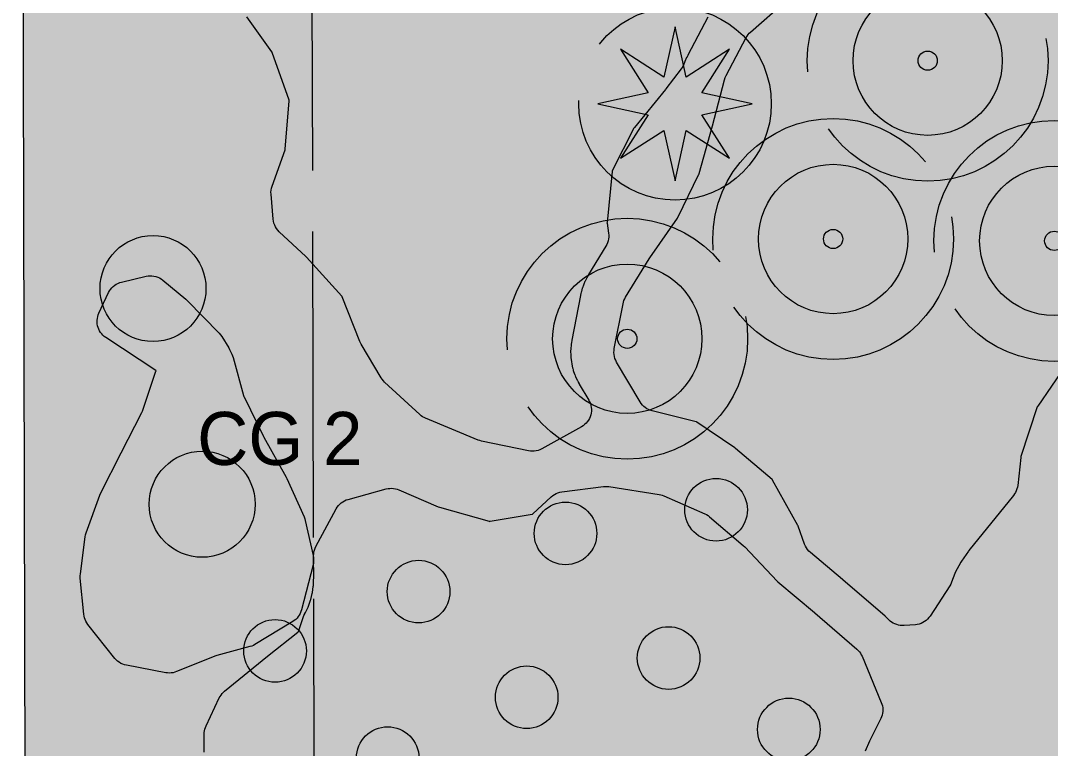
# Model space of a CAD drawing. Header units: metres. Extents: x 1 to 213, y 1 to 147.
# Drawn here: x 51.858 to 56.136, y 30.977 to 33.997 of the extents above; entities that cross this region are included whole.
import ezdxf

# ---------------------------------------------------------------- set-up
doc = ezdxf.new("R2010")
doc.units = ezdxf.units.M
doc.linetypes.add('DASHED', pattern=[1.524, 1.27, -0.254])
doc.layers.get('0').update_dxf_attribs({"lineweight": 0, "plot": 0})
for name, color, linetype, lineweight, plot in [('PJ-ARBUSTOS', 82, 'Continuous', 0, False), ('PJ-COPA-ADULTA', 8, 'DASHED', 0, False), ('PJ-CUBRESUELOS', 150, 'Continuous', 0, False), ('PJ-ETIQUETAS', 7, 'Continuous', 0, False), ('PJ-GRAVILLA', 42, 'Continuous', 0, False), ('PJ-HERBACEAS', 212, 'Continuous', 0, False), ('PJ-LIMITE-JARDIN', 7, 'Continuous', 0, False), ('PJ-MASAS', 92, 'Continuous', 0, False), ('PJ-MASAS-RELLENO', 92, 'Continuous', 0, False), ('PJ-RIEGO-SECTORES', 5, 'Continuous', 0, False), ('PJ-VISIBILIDAD', 1, 'DASHED', 0, False)]:
    doc.layers.add(name, color=color, linetype=linetype, lineweight=lineweight, plot=plot)

# ---------------------------------------------------------------- blocks, each defined once
blk = doc.blocks.new('PJ_PV')
blk.add_lwpolyline([(0.32, 0), (0.1109, 0.0459), (0.2263, 0.2263), (0.0459, 0.1109), (0, 0.32), (-0.0459, 0.1109), (-0.2263, 0.2263), (-0.1109, 0.0459), (-0.32, 0), (-0.1109, -0.0459), (-0.2263, -0.2263), (-0.0459, -0.1109), (0, -0.32), (0.0459, -0.1109), (0.2263, -0.2263), (0.1109, -0.0459), (0.32, 0)], close=True)
for tag, p, height in [('CODIGO', (0.15, 0.15), 0.2), ('ESPECIE', (0.15, -0.1), 0.15), ('ZONA', (0.15, -0.3), 0.15)]:
    blk.add_attdef(tag, p, '', height=height)
blk = doc.blocks.new('PJ_NP')
blk.add_circle((0, 0), 0.13)
for tag, p, height in [('CODIGO', (0.15, 0.15), 0.2), ('ESPECIE', (0.15, -0.1), 0.15), ('ZONA', (0.15, -0.3), 0.15)]:
    blk.add_attdef(tag, p, '', height=height)
blk = doc.blocks.new('PJ_EC')
for radius in [0.31, 0.04]:
    blk.add_circle((0, 0), radius)
for tag, p, height in [('CODIGO', (0.15, 0.15), 0.2), ('ESPECIE', (0.15, -0.1), 0.15), ('ZONA', (0.15, -0.3), 0.15)]:
    blk.add_attdef(tag, p, '', height=height)
blk = doc.blocks.new('PJ_CG')
blk.add_circle((0, 0), 0.22)
for tag, p, height in [('CODIGO', (0.15, 0.15), 0.2), ('ESPECIE', (0.15, -0.1), 0.15), ('ZONA', (0.15, -0.3), 0.15)]:
    blk.add_attdef(tag, p, '', height=height)

msp = doc.modelspace()

# ---------------------------------------------------------------- hatches: boundary and pattern name
at = {"layer": 'PJ-GRAVILLA'}
h = msp.add_hatch(dxfattribs=at)
h.set_pattern_fill('GRAVEL', scale=0.03)
h.paths.add_polyline_path([(52.0788, 40.2607), (63.1031, 40.2166), (63.1913, 39.8639), (60.2368, 32.0146), (59.8399, 31.2208), (59.3989, 29.8097), (57.7673, 26.4142), (56.4444, 24.4739), (55.2097, 23.0187), (53.0489, 21.0344), (51.9024, 20.2406), (51.8583, 39.1142), (52.0347, 39.5111), (52.0788, 40.2607)])
at = {"layer": 'PJ-MASAS-RELLENO'}
for points in [[(52.9032, 33.8664), (52.9021, 33.868), (52.7979, 34.0134), (52.7936, 34.0201), (52.79, 34.0272), (52.7871, 34.0346), (52.7849, 34.0423), (52.7835, 34.0502), (52.783, 34.0581), (52.7832, 34.0661), (52.7842, 34.074), (52.7859, 34.0818), (52.7885, 34.0894), (52.7918, 34.0966), (52.7958, 34.1035), (52.8005, 34.11), (52.8057, 34.116), (52.9421, 34.2554), (52.9435, 34.257), (52.9448, 34.2588), (52.9884, 34.3289), (52.9893, 34.3306), (52.9899, 34.3324), (53.0134, 34.4179), (53.0156, 34.4248), (53.0184, 34.4314), (53.0218, 34.4378), (53.0258, 34.4438), (53.1758, 34.6506), (53.1769, 34.6523), (53.1774, 34.6543), (53.2305, 34.89), (53.2309, 34.8924), (53.231, 34.8948), (53.2271, 35.1003), (53.2272, 35.1062), (53.2379, 35.3036), (53.238, 35.3067), (53.2331, 35.5053), (53.233, 35.5069), (53.2326, 35.5086), (53.1762, 35.7066), (53.1755, 35.7086), (53.1746, 35.7105), (53.0752, 35.8961), (53.0719, 35.9031), (53.0692, 35.9105), (53.0673, 35.9181), (53.0661, 35.9258), (53.0657, 35.9336), (53.0646, 36.4377), (53.065, 36.4458), (53.0662, 36.4538), (53.0682, 36.4616), (53.071, 36.4692), (53.0745, 36.4765), (53.0788, 36.4834), (53.0837, 36.4898), (53.0892, 36.4957), (53.0954, 36.5009), (53.102, 36.5056), (53.1091, 36.5095), (53.3494, 36.6286), (53.3567, 36.6317), (53.3643, 36.6342), (53.3721, 36.6358), (53.38, 36.6367), (53.388, 36.6368), (53.3959, 36.6361), (53.4038, 36.6346), (53.4114, 36.6323), (53.6497, 36.5485), (53.6576, 36.5452), (53.665, 36.5412), (53.672, 36.5363), (53.6785, 36.5308), (53.6843, 36.5246), (53.8347, 36.3466), (53.8377, 36.3434), (54.005, 36.1845), (54.0067, 36.1831), (54.0086, 36.1821), (54.1924, 36.0971), (54.194, 36.0964), (54.1957, 36.0962), (54.3944, 36.0788), (54.3993, 36.0787), (54.6011, 36.086), (54.6097, 36.0859), (54.801, 36.0723), (54.8089, 36.0713), (54.8167, 36.0696), (55.0006, 36.0185), (55.0067, 36.0165), (55.1934, 35.948), (55.1962, 35.9471), (55.3383, 35.9064), (55.3479, 35.9031), (55.4903, 35.842), (55.4977, 35.8384), (55.5046, 35.8341), (55.5111, 35.829), (55.517, 35.8234), (55.6132, 35.7213), (55.6183, 35.7153), (55.6227, 35.7089), (55.6265, 35.7021), (55.6297, 35.695), (55.6321, 35.6876), (55.6338, 35.68), (55.6347, 35.6722), (55.6349, 35.6644), (55.6343, 35.6566), (55.633, 35.6489), (55.6309, 35.6414), (55.6282, 35.6341), (55.6247, 35.6272), (55.6203, 35.6194), (55.6193, 35.6175), (55.6163, 35.6114), (55.6158, 35.6105), (55.6123, 35.6029), (55.6119, 35.6019), (55.5388, 35.4329), (55.5384, 35.432), (55.5357, 35.4252), (55.5353, 35.4243), (55.5332, 35.4187), (55.5326, 35.417), (55.528, 35.403), (55.5275, 35.4012), (55.526, 35.3959), (55.5256, 35.3941), (55.5223, 35.3797), (55.5219, 35.3779), (55.521, 35.3725), (55.5207, 35.3707), (55.5187, 35.356), (55.5185, 35.3542), (55.518, 35.3482), (55.518, 35.3473), (55.5175, 35.34), (55.5175, 35.339), (55.5096, 35.1391), (55.5096, 35.1377), (55.5095, 35.1266), (55.5095, 35.1252), (55.5098, 35.1155), (55.5099, 35.1142), (55.5106, 35.1031), (55.5107, 35.1017), (55.5238, 34.9706), (55.5242, 34.963), (55.5238, 34.9554), (55.5228, 34.9479), (55.521, 34.9405), (55.5186, 34.9333), (55.5155, 34.9264), (55.5117, 34.9198), (55.5073, 34.9136), (55.5024, 34.9078), (55.4969, 34.9026), (55.491, 34.8978), (55.4303, 34.854), (55.4221, 34.8488), (55.2122, 34.7331), (55.2085, 34.7308), (55.0233, 34.6006), (55.0218, 34.5994), (55.0205, 34.598), (54.8949, 34.4388), (54.8938, 34.4373), (54.893, 34.4356), (54.818, 34.2513), (54.817, 34.2487), (54.7642, 34.089), (54.7614, 34.0816), (54.7578, 34.0746), (54.7536, 34.0679), (54.7487, 34.0617), (54.7452, 34.0576), (54.7441, 34.0562), (54.7351, 34.045), (54.734, 34.0435), (54.7309, 34.0391), (54.7298, 34.0377), (54.722, 34.0256), (54.721, 34.0241), (54.718, 34.019), (54.7176, 34.0183), (54.7141, 34.012), (54.7136, 34.0112), (54.6299, 33.854), (54.6294, 33.8529), (54.6252, 33.8446), (54.6247, 33.8435), (54.6215, 33.8366), (54.6206, 33.8344), (54.6135, 33.8162), (54.6105, 33.8093), (54.6068, 33.8028), (54.6025, 33.7966), (54.539, 33.7136), (54.5373, 33.7116), (54.4082, 33.5538), (54.4069, 33.552), (54.4058, 33.5502), (54.3163, 33.3738), (54.3155, 33.3721), (54.3153, 33.3703), (54.2942, 33.1597), (54.2941, 33.158), (54.2942, 33.1564), (54.3007, 33.1149), (54.3015, 33.1069), (54.3016, 33.0989), (54.3008, 33.0908), (54.2992, 33.0829), (54.2968, 33.0752), (54.2937, 33.0678), (54.2899, 33.0608), (54.2179, 32.9434), (54.2174, 32.9427), (54.2138, 32.9365), (54.2133, 32.9357), (54.2105, 32.9306), (54.2097, 32.929), (54.2033, 32.9162), (54.2026, 32.9145), (54.2004, 32.9096), (54.1997, 32.908), (54.1945, 32.8946), (54.1939, 32.8929), (54.1922, 32.8878), (54.1916, 32.8861), (54.1876, 32.8724), (54.1872, 32.8706), (54.1858, 32.865), (54.1856, 32.8641), (54.1841, 32.8571), (54.1839, 32.8562), (54.1479, 32.6709), (54.1477, 32.6698), (54.1464, 32.6617), (54.1462, 32.6607), (54.1453, 32.654), (54.145, 32.652), (54.1436, 32.6355), (54.1434, 32.6334), (54.1432, 32.6272), (54.1432, 32.6252), (54.1434, 32.6086), (54.1435, 32.6066), (54.1439, 32.6004), (54.1441, 32.5983), (54.1461, 32.5819), (54.1464, 32.5799), (54.1474, 32.5737), (54.1478, 32.5717), (54.1515, 32.5556), (54.152, 32.5536), (54.1536, 32.5476), (54.1543, 32.5456), (54.1595, 32.53), (54.1602, 32.528), (54.1625, 32.5223), (54.1633, 32.5204), (54.1702, 32.5053), (54.1711, 32.5035), (54.1742, 32.4975), (54.1747, 32.4966), (54.1787, 32.4894), (54.1792, 32.4885), (54.2183, 32.422), (54.222, 32.415), (54.225, 32.4076), (54.2272, 32.3999), (54.2287, 32.392), (54.2293, 32.3841), (54.2292, 32.3761), (54.2283, 32.3682), (54.2266, 32.3604), (54.2241, 32.3528), (54.2209, 32.3455), (54.2169, 32.3386), (54.2123, 32.3321), (54.2071, 32.326), (54.2013, 32.3206), (54.195, 32.3157), (54.1882, 32.3115), (54.023, 32.2199), (54.0157, 32.2163), (54.008, 32.2135), (54.0002, 32.2115), (53.9921, 32.2102), (53.984, 32.2099), (53.9758, 32.2103), (53.9678, 32.2116), (53.7734, 32.2523), (53.7662, 32.2541), (53.7593, 32.2566), (53.5406, 32.3469), (53.5342, 32.3499), (53.5281, 32.3534), (53.5223, 32.3575), (53.5169, 32.3621), (53.3706, 32.4971), (53.3652, 32.5026), (53.3603, 32.5085), (53.3561, 32.5149), (53.2734, 32.6537), (53.2703, 32.6593), (53.2677, 32.6652), (53.1945, 32.8503), (53.1938, 32.8519), (53.1926, 32.8533), (53.0454, 33.0155), (53.0432, 33.0178), (52.9327, 33.1212), (52.927, 33.1272), (52.9218, 33.1338), (52.9174, 33.1408), (52.9138, 33.1483), (52.9109, 33.1562), (52.9089, 33.1643), (52.9077, 33.1725), (52.8986, 33.2762), (52.8983, 33.2848), (52.8989, 33.2934), (52.9004, 33.3018), (52.9029, 33.3101), (52.9567, 33.4614), (52.9572, 33.463), (52.9574, 33.4647), (52.9742, 33.6627), (52.9742, 33.6648), (52.9736, 33.6668), (52.9039, 33.8647), (52.9032, 33.8664)], [(54.3341, 32.5802), (54.3303, 32.5875), (54.3272, 32.5952), (54.325, 32.6032), (54.3236, 32.6113), (54.3231, 32.6196), (54.3234, 32.6278), (54.3245, 32.636), (54.3607, 32.8223), (54.3624, 32.8293), (54.3647, 32.8361), (54.3676, 32.8426), (54.371, 32.8489), (54.4689, 33.0084), (54.4714, 33.0122), (54.5864, 33.1778), (54.5873, 33.1791), (54.588, 33.1804), (54.6758, 33.3597), (54.6765, 33.3613), (54.6771, 33.3631), (54.7318, 33.5599), (54.7319, 33.5605), (54.7817, 33.7515), (54.7846, 33.7604), (54.7885, 33.7689), (54.8727, 33.927), (54.8764, 33.9332), (54.8806, 33.939), (54.8853, 33.9445), (54.8905, 33.9495), (55.038, 34.0792), (55.045, 34.0847), (55.0527, 34.0894), (55.2637, 34.204), (55.2639, 34.2041), (55.4822, 34.3219), (55.4836, 34.3227), (55.4849, 34.3238), (55.6429, 34.4689), (55.6442, 34.4702), (55.6449, 34.4719), (55.7145, 34.6597), (55.7151, 34.6614), (55.7151, 34.6632), (55.7129, 34.8866), (55.7127, 34.8902), (55.6898, 35.1202), (55.6894, 35.1313), (55.6973, 35.3324), (55.698, 35.3398), (55.6993, 35.347), (55.7012, 35.3541), (55.7038, 35.361), (55.7773, 35.531), (55.781, 35.5385), (55.7855, 35.5456), (55.7907, 35.5522), (55.7966, 35.5582), (55.8031, 35.5635), (55.8101, 35.5681), (55.9735, 35.6647), (55.9804, 35.6683), (55.9876, 35.6712), (55.9951, 35.6735), (56.0028, 35.675), (56.0106, 35.6757), (56.2156, 35.6849), (56.22, 35.685), (56.4222, 35.683), (56.4239, 35.683), (56.4255, 35.6832), (56.6346, 35.7154), (56.6379, 35.7158), (56.7907, 35.7329), (56.7988, 35.7333), (56.8068, 35.733), (56.8148, 35.7319), (56.8227, 35.7299), (56.8303, 35.7272), (56.8375, 35.7238), (56.8444, 35.7196), (56.8509, 35.7147), (56.8568, 35.7093), (56.9706, 35.5928), (56.9716, 35.5919), (56.9794, 35.5844), (56.9803, 35.5835), (56.9873, 35.5773), (56.9883, 35.5764), (56.9966, 35.5695), (56.9976, 35.5687), (57.1615, 35.4408), (57.1623, 35.4402), (57.1688, 35.4354), (57.1696, 35.4348), (57.175, 35.431), (57.1767, 35.4299), (57.1903, 35.4213), (57.1921, 35.4202), (57.1974, 35.4173), (57.1992, 35.4163), (57.2136, 35.4092), (57.2155, 35.4083), (57.2215, 35.4057), (57.2224, 35.4053), (57.2299, 35.4023), (57.2309, 35.4019), (57.3995, 35.3386), (57.4003, 35.3382), (57.4071, 35.3359), (57.4079, 35.3356), (57.4135, 35.3338), (57.4152, 35.3333), (57.429, 35.3295), (57.4307, 35.329), (57.4354, 35.3279), (57.4431, 35.3258), (57.4506, 35.3228), (57.4577, 35.3191), (57.4645, 35.3148), (57.4707, 35.3098), (57.4764, 35.3041), (57.5716, 35.2007), (57.5734, 35.199), (57.5753, 35.1975), (57.7559, 35.0786), (57.7575, 35.0777), (57.7592, 35.0774), (57.957, 35.0507), (57.9588, 35.0506), (57.9606, 35.0509), (58.1489, 35.0967), (58.1591, 35.0985), (58.2936, 35.1132), (58.3016, 35.1136), (58.3096, 35.1133), (58.3175, 35.1122), (58.3252, 35.1103), (58.3328, 35.1076), (58.34, 35.1042), (58.3468, 35.1001), (58.3532, 35.0953), (58.4503, 35.0153), (58.4561, 35.01), (58.4614, 35.0041), (58.466, 34.9978), (58.47, 34.9911), (58.4734, 34.984), (58.476, 34.9766), (58.4779, 34.969), (58.479, 34.9612), (58.4929, 34.8166), (58.4933, 34.8085), (58.4928, 34.8005), (58.4915, 34.7925), (58.4895, 34.7847), (58.4867, 34.7771), (58.4148, 34.6112), (58.4146, 34.6108), (58.3366, 34.4256), (58.3348, 34.4203), (58.28, 34.2138), (58.2796, 34.212), (58.2608, 34.1257), (58.2588, 34.1184), (58.2562, 34.1113), (58.2529, 34.1046), (58.249, 34.0981), (58.2446, 34.0921), (58.0787, 33.8891), (58.0738, 33.8837), (58.0684, 33.8787), (58.0626, 33.8742), (58.0421, 33.8599), (58.038, 33.8566), (58.0115, 33.8324), (58.0097, 33.8306), (57.8183, 33.6312), (57.8127, 33.6259), (57.8067, 33.6212), (57.8003, 33.6171), (57.7935, 33.6137), (57.786, 33.6103), (57.7814, 33.6078), (57.7492, 33.5878), (57.7449, 33.5848), (57.7145, 33.5599), (57.7126, 33.5582), (57.7052, 33.5513), (57.6993, 33.5463), (57.6929, 33.5419), (57.6862, 33.5381), (57.6791, 33.535), (57.6718, 33.5326), (57.6642, 33.5309), (57.6565, 33.5299), (57.5272, 33.5202), (57.5212, 33.52), (57.2688, 33.5202), (57.2667, 33.5201), (57.2646, 33.5195), (57.0502, 33.4481), (57.0484, 33.4474), (57.0467, 33.4463), (56.9049, 33.345), (56.9032, 33.3436), (56.9018, 33.3419), (56.7694, 33.1553), (56.7679, 33.153), (56.6696, 32.9918), (56.665, 32.985), (56.6597, 32.9788), (56.5195, 32.8292), (56.5132, 32.8231), (56.3659, 32.697), (56.3634, 32.695), (56.2003, 32.5665), (56.1988, 32.5652), (56.1976, 32.5636), (56.0832, 32.3976), (56.0822, 32.396), (56.0815, 32.3943), (56.0138, 32.1885), (56.0133, 32.1865), (56.013, 32.1845), (56.0001, 32.0683), (55.9989, 32.0607), (55.997, 32.0534), (55.9944, 32.0462), (55.9911, 32.0394), (55.9872, 32.0328), (55.9827, 32.0267), (55.797, 31.7975), (55.7954, 31.7955), (55.7664, 31.7544), (55.7637, 31.75), (55.7409, 31.7067), (55.7388, 31.7019), (55.7258, 31.6669), (55.7222, 31.6586), (55.7177, 31.6508), (55.636, 31.526), (55.6312, 31.5194), (55.6258, 31.5134), (55.6198, 31.5079), (55.6132, 31.5031), (55.6062, 31.4989), (55.5988, 31.4955), (55.5911, 31.4929), (55.5832, 31.4911), (55.5751, 31.4901), (55.5282, 31.4865), (55.5204, 31.4863), (55.5126, 31.4869), (55.5049, 31.4882), (55.4974, 31.4903), (55.4901, 31.4931), (55.4831, 31.4965), (55.4765, 31.5007), (55.4703, 31.5054), (55.4647, 31.5108), (55.4618, 31.5137), (55.4605, 31.515), (55.4561, 31.5192), (55.4554, 31.5198), (55.4499, 31.5248), (55.4492, 31.5254), (55.2744, 31.6759), (55.2735, 31.6766), (55.2727, 31.6773), (55.2718, 31.6781), (55.139, 31.7893), (55.1328, 31.7951), (55.1272, 31.8016), (55.1223, 31.8085), (55.1183, 31.816), (55.115, 31.8238), (55.0882, 31.8991), (55.0876, 31.9007), (55.0868, 31.9022), (54.9819, 32.0895), (54.981, 32.091), (54.9797, 32.0922), (54.828, 32.2212), (54.8246, 32.2238), (54.6677, 32.3306), (54.6662, 32.3315), (54.6645, 32.332), (54.4813, 32.3775), (54.4737, 32.3798), (54.4663, 32.3828), (54.4593, 32.3866), (54.4527, 32.391), (54.4466, 32.3961), (54.441, 32.4017), (54.4359, 32.4079), (54.4316, 32.4146), (54.3341, 32.5802)], [(52.3796, 32.9362), (52.3877, 32.9377), (52.3959, 32.9384), (52.4041, 32.9382), (52.4123, 32.9372), (52.4203, 32.9353), (52.4281, 32.9327), (52.4355, 32.9292), (52.4426, 32.925), (52.4492, 32.9201), (52.5444, 32.8413), (52.5507, 32.8356), (52.6827, 32.7003), (52.6886, 32.6936), (52.6937, 32.6862), (52.7228, 32.6387), (52.7263, 32.6322), (52.7359, 32.6128), (52.7389, 32.6059), (52.7412, 32.5986), (52.7843, 32.4414), (52.7849, 32.4396), (52.7856, 32.4379), (52.8678, 32.2706), (52.8688, 32.2687), (52.9612, 32.1027), (52.9643, 32.0965), (53.0358, 31.9371), (53.0387, 31.9296), (53.0409, 31.9219), (53.0735, 31.7771), (53.075, 31.7685), (53.0755, 31.7597), (53.0755, 31.7588), (53.0752, 31.752), (53.0744, 31.7453), (53.073, 31.7387), (53.0249, 31.5516), (53.0226, 31.5442), (53.0196, 31.537), (53.016, 31.5302), (53.0117, 31.5238), (53.0068, 31.5178), (53.0013, 31.5123), (52.9953, 31.5074), (52.9889, 31.503), (52.8319, 31.408), (52.8253, 31.4044), (52.8184, 31.4014), (52.8112, 31.3992), (52.674, 31.3624), (52.6694, 31.3608), (52.5063, 31.2953), (52.4991, 31.2928), (52.4918, 31.291), (52.4843, 31.2899), (52.4767, 31.2895), (52.4692, 31.2898), (52.4617, 31.2909), (52.2979, 31.3216), (52.2899, 31.3235), (52.2823, 31.3262), (52.2749, 31.3297), (52.2679, 31.3339), (52.2614, 31.3388), (52.2554, 31.3443), (52.25, 31.3504), (52.138, 31.4912), (52.1335, 31.4975), (52.1296, 31.5041), (52.1264, 31.511), (52.1239, 31.5183), (52.122, 31.5257), (52.1209, 31.5333), (52.1063, 31.6836), (52.1059, 31.6927), (52.1066, 31.7018), (52.1268, 31.8545), (52.1284, 31.8628), (52.1308, 31.8709), (52.1871, 32.0283), (52.1912, 32.0378), (52.276, 32.2035), (52.362, 32.3713), (52.3643, 32.3767), (52.4204, 32.5423), (52.421, 32.5441), (52.4194, 32.5453), (52.2122, 32.6819), (52.206, 32.6864), (52.2003, 32.6914), (52.1951, 32.697), (52.1905, 32.7031), (52.1864, 32.7095), (52.183, 32.7163), (52.1803, 32.7234), (52.1782, 32.7307), (52.1769, 32.7382), (52.1762, 32.7458), (52.1763, 32.7534), (52.1771, 32.761), (52.1787, 32.7685), (52.1809, 32.7757), (52.1838, 32.7828), (52.224, 32.8682), (52.2278, 32.8752), (52.2322, 32.8818), (52.2373, 32.888), (52.2429, 32.8936), (52.2491, 32.8986), (52.2557, 32.903), (52.2628, 32.9067), (52.2702, 32.9097), (52.2778, 32.9119), (52.3796, 32.9362)], [(52.8462, 30.7475), (52.8448, 30.7487), (52.6523, 30.8981), (52.6462, 30.9034), (52.6406, 30.9093), (52.6357, 30.9156), (52.6314, 30.9225), (52.6279, 30.9297), (52.6251, 30.9373), (52.623, 30.9451), (52.6218, 30.9531), (52.6214, 30.9611), (52.6212, 31.0356), (52.6215, 31.0427), (52.6224, 31.0497), (52.6239, 31.0566), (52.6261, 31.0634), (52.6288, 31.0699), (52.6837, 31.186), (52.687, 31.1923), (52.6909, 31.1983), (52.6953, 31.2039), (52.7001, 31.2091), (52.7055, 31.2139), (52.8835, 31.359), (52.8846, 31.3598), (53.0101, 31.4585), (53.0115, 31.4598), (53.0122, 31.4616), (53.0314, 31.5197), (53.0346, 31.5279), (53.0387, 31.5357), (53.0395, 31.5369), (53.0413, 31.5403), (53.0522, 31.5634), (53.0537, 31.5671), (53.0623, 31.5912), (53.0634, 31.5949), (53.0696, 31.6197), (53.0703, 31.6236), (53.074, 31.6489), (53.0744, 31.6528), (53.0756, 31.6793), (53.0757, 31.6813), (53.0755, 31.7762), (53.0758, 31.7841), (53.077, 31.792), (53.0789, 31.7997), (53.0816, 31.8071), (53.085, 31.8143), (53.1693, 31.9708), (53.1735, 31.9778), (53.1783, 31.9842), (53.1838, 31.9902), (53.1899, 31.9955), (53.1965, 32.0003), (53.2036, 32.0043), (53.211, 32.0076), (53.2187, 32.0101), (53.3775, 32.0534), (53.385, 32.0551), (53.3926, 32.056), (53.4003, 32.0562), (53.4079, 32.0557), (53.4155, 32.0544), (53.4229, 32.0524), (53.4301, 32.0498), (53.5929, 31.9799), (53.5977, 31.9782), (53.8053, 31.9194), (53.807, 31.919), (53.8088, 31.9192), (53.9833, 31.9486), (53.9852, 31.949), (53.9867, 31.9502), (54.0621, 32.0207), (54.0685, 32.026), (54.0754, 32.0307), (54.0827, 32.0346), (54.0905, 32.0378), (54.0985, 32.0401), (54.1067, 32.0415), (54.28, 32.0634), (54.2874, 32.064), (54.2949, 32.0639), (54.3023, 32.0631), (54.5104, 32.031), (54.5172, 32.0296), (54.5239, 32.0277), (54.5304, 32.0252), (54.7003, 31.9506), (54.7073, 31.9471), (54.7139, 31.943), (54.7201, 31.9382), (54.8602, 31.8185), (54.8663, 31.8127), (55.0006, 31.6708), (55.004, 31.6676), (55.1561, 31.5402), (55.1569, 31.5395), (55.3321, 31.3887), (55.3376, 31.3836), (55.3425, 31.378), (55.3468, 31.3719), (55.3506, 31.3655), (55.3538, 31.3588), (55.4336, 31.1673), (55.4362, 31.1601), (55.4381, 31.1527), (55.4393, 31.1451), (55.4398, 31.1375), (55.4395, 31.1299), (55.4385, 31.1223), (55.4368, 31.1148), (55.4344, 31.1076), (55.4313, 31.1006), (55.3854, 31.0094), (55.3843, 31.007), (55.3669, 30.9658), (55.3652, 30.9608), (55.3536, 30.9189), (55.3525, 30.9138), (55.3465, 30.8708), (55.3462, 30.8656), (55.3459, 30.8357), (55.3453, 30.8266), (55.3437, 30.8176), (55.3411, 30.8088), (55.2979, 30.6909), (55.2951, 30.6841), (55.2916, 30.6775), (55.2876, 30.6714), (55.283, 30.6656), (55.2778, 30.6603), (55.2722, 30.6555), (55.1423, 30.5533), (55.1397, 30.5511), (54.9691, 30.3914), (54.9663, 30.3885), (54.8029, 30.2011), (54.8016, 30.1995), (54.8011, 30.1976), (54.7612, 30.0043), (54.7609, 30.0025), (54.7611, 30.0008), (54.793, 29.7996), (54.7933, 29.7979), (54.794, 29.7963), (54.8909, 29.577), (54.8922, 29.5739), (54.9706, 29.3743), (54.9733, 29.366), (54.9751, 29.3574), (55.0042, 29.172), (55.0051, 29.1632), (55.005, 29.1543), (54.9924, 28.9638), (54.9912, 28.9544), (54.9564, 28.7682), (54.9561, 28.7661), (54.956, 28.764), (54.962, 28.5608), (54.9624, 28.556), (54.9893, 28.378), (54.9902, 28.3688), (54.99, 28.3596), (54.9705, 28.1196), (54.9696, 28.1122), (54.9679, 28.1048), (54.9656, 28.0977), (54.9626, 28.0908), (54.9552, 28.0758), (54.9532, 28.0709), (54.94, 28.0319), (54.9387, 28.0268), (54.9305, 27.9852), (54.93, 27.9826), (54.8964, 27.724), (54.8949, 27.7161), (54.8927, 27.7084), (54.8897, 27.7009), (54.887, 27.6956), (54.8839, 27.6895), (54.8664, 27.6481), (54.8647, 27.6432), (54.8596, 27.6248), (54.8573, 27.6178), (54.8544, 27.6111), (54.8509, 27.6047), (54.8469, 27.5986), (54.8423, 27.593), (54.8372, 27.5877), (54.8079, 27.5602), (54.8014, 27.5547), (54.7944, 27.55), (54.787, 27.546), (54.7791, 27.5428), (54.771, 27.5405), (54.7627, 27.5391), (54.5689, 27.5157), (54.5616, 27.5151), (54.5543, 27.5152), (54.5471, 27.516), (54.5399, 27.5175), (54.5329, 27.5196), (54.5261, 27.5223), (54.5196, 27.5256), (54.3939, 27.5975), (54.3913, 27.5989), (54.2348, 27.6733), (54.2328, 27.6742), (54.2307, 27.6743), (54.032, 27.6759), (54.0297, 27.6758), (54.0274, 27.6754), (53.8182, 27.6279), (53.817, 27.6277), (53.6262, 27.5874), (53.6189, 27.5862), (53.6114, 27.5857), (53.604, 27.5859), (53.5965, 27.5868), (53.4454, 27.6121), (53.4376, 27.6138), (53.43, 27.6162), (53.4227, 27.6195), (53.4157, 27.6234), (53.4092, 27.628), (53.4031, 27.6333), (53.303, 27.7296), (53.2973, 27.7357), (53.2922, 27.7425), (53.2878, 27.7497), (53.2843, 27.7574), (53.2815, 27.7654), (53.2381, 27.9187), (53.2364, 27.9259), (53.2006, 28.1192), (53.2, 28.1215), (53.1992, 28.1236), (53.1127, 28.3199), (53.1111, 28.3231), (53.0933, 28.3554), (53.0898, 28.3626), (53.087, 28.3701), (53.085, 28.3779), (53.0838, 28.3858), (53.0834, 28.3938), (53.0816, 29.1482), (53.0819, 29.1557), (53.083, 29.1632), (53.0847, 29.1705), (53.0871, 29.1776), (53.0902, 29.1845), (53.0939, 29.1911), (53.0983, 29.1972), (53.1947, 29.3222), (53.1958, 29.3238), (53.3342, 29.5221), (53.3352, 29.5236), (53.3355, 29.5253), (53.3796, 29.7872), (53.3798, 29.7892), (53.3788, 29.791), (53.2259, 30.0364), (53.2247, 30.0381), (53.2228, 30.039), (53.0108, 30.1229), (53.005, 30.1254), (52.9005, 30.1767), (52.8936, 30.1805), (52.8872, 30.185), (52.8812, 30.19), (52.8757, 30.1957), (52.8708, 30.2018), (52.8665, 30.2084), (52.8629, 30.2154), (52.8601, 30.2227), (52.8231, 30.3309), (52.8209, 30.3389), (52.8194, 30.3472), (52.8189, 30.3555), (52.8192, 30.3639), (52.8356, 30.5465), (52.8357, 30.548), (52.8462, 30.7456), (52.8462, 30.7475)]]:
    msp.add_hatch(color=7, dxfattribs=at).paths.add_polyline_path(points)

# ---------------------------------------------------------------- linework, layer by layer
at = {"layer": 'PJ-COPA-ADULTA'}
for centre, radius in [((55.6263, 33.8309), 0.5), ((54.5767, 33.652), 0.4), ((55.2334, 33.0908), 0.5), ((56.1521, 33.083), 0.5), ((54.3784, 32.6767), 0.5)]:
    msp.add_circle(centre, radius, dxfattribs=at)
at = {"layer": 'PJ-LIMITE-JARDIN'}
msp.add_lwpolyline([(52.0788, 40.2607), (63.1031, 40.2166), (63.1913, 39.8639), (60.2368, 32.0146), (59.8399, 31.2208), (59.3989, 29.8097), (57.7673, 26.4142), (56.4444, 24.4739), (55.2097, 23.0187), (53.0489, 21.0344), (51.9024, 20.2406), (51.8583, 39.1142), (52.0347, 39.5111), (52.0788, 40.2607)], close=True, dxfattribs=at)
at = {"layer": 'PJ-MASAS'}
for points in [[(56.1976, 32.5636), (56.0832, 32.3976), (56.0822, 32.396), (56.0815, 32.3943), (56.0138, 32.1885), (56.0133, 32.1865), (56.013, 32.1845), (56.0001, 32.0683), (55.9989, 32.0607), (55.997, 32.0534), (55.9944, 32.0462), (55.9911, 32.0394), (55.9872, 32.0328), (55.9827, 32.0267), (55.797, 31.7975), (55.7954, 31.7955), (55.7664, 31.7544), (55.7637, 31.75), (55.7409, 31.7067), (55.7388, 31.7019), (55.7258, 31.6669), (55.7222, 31.6586), (55.7177, 31.6508), (55.636, 31.526), (55.6312, 31.5194), (55.6258, 31.5134), (55.6198, 31.5079), (55.6132, 31.5031), (55.6062, 31.4989), (55.5988, 31.4955), (55.5911, 31.4929), (55.5832, 31.4911), (55.5751, 31.4901), (55.5282, 31.4865), (55.5204, 31.4863), (55.5126, 31.4869), (55.5049, 31.4882), (55.4974, 31.4903), (55.4901, 31.4931), (55.4831, 31.4965), (55.4765, 31.5007), (55.4703, 31.5054), (55.4647, 31.5108), (55.4618, 31.5137), (55.4605, 31.515), (55.4561, 31.5192), (55.4554, 31.5198), (55.4499, 31.5248), (55.4492, 31.5254), (55.2744, 31.6759), (55.2735, 31.6766), (55.2727, 31.6773), (55.2718, 31.6781), (55.139, 31.7893), (55.1328, 31.7951), (55.1272, 31.8016), (55.1223, 31.8085), (55.1183, 31.816), (55.115, 31.8238), (55.0882, 31.8991), (55.0876, 31.9007), (55.0868, 31.9022), (54.9819, 32.0895), (54.981, 32.091), (54.9797, 32.0922), (54.828, 32.2212), (54.8246, 32.2238), (54.6677, 32.3306), (54.6662, 32.3315), (54.6645, 32.332), (54.4813, 32.3775), (54.4737, 32.3798), (54.4663, 32.3828), (54.4593, 32.3866), (54.4527, 32.391), (54.4466, 32.3961), (54.441, 32.4017), (54.4359, 32.4079), (54.4316, 32.4146), (54.3341, 32.5802), (54.3341, 32.5802), (54.3303, 32.5875), (54.3272, 32.5952), (54.325, 32.6032), (54.3236, 32.6113), (54.3231, 32.6196), (54.3234, 32.6278), (54.3245, 32.636), (54.3607, 32.8223), (54.3624, 32.8293), (54.3647, 32.8361), (54.3676, 32.8426), (54.371, 32.8489), (54.4689, 33.0084), (54.4714, 33.0122), (54.5864, 33.1778), (54.5873, 33.1791), (54.588, 33.1804), (54.6758, 33.3597), (54.6765, 33.3613), (54.6771, 33.3631), (54.7318, 33.5599), (54.7319, 33.5605), (54.7817, 33.7515), (54.7846, 33.7604), (54.7885, 33.7689), (54.8727, 33.927), (54.8764, 33.9332), (54.8806, 33.939), (54.8853, 33.9445), (54.8905, 33.9495), (55.038, 34.0792)], [(54.7136, 34.0112), (54.6299, 33.854), (54.6294, 33.8529), (54.6252, 33.8446), (54.6247, 33.8435), (54.6215, 33.8366), (54.6206, 33.8344), (54.6135, 33.8162), (54.6105, 33.8093), (54.6068, 33.8028), (54.6025, 33.7966), (54.539, 33.7136), (54.5373, 33.7116), (54.4082, 33.5538), (54.4069, 33.552), (54.4058, 33.5502), (54.3163, 33.3738), (54.3155, 33.3721), (54.3153, 33.3703), (54.2942, 33.1597), (54.2941, 33.158), (54.2942, 33.1564), (54.3007, 33.1149), (54.3015, 33.1069), (54.3016, 33.0989), (54.3008, 33.0908), (54.2992, 33.0829), (54.2968, 33.0752), (54.2937, 33.0678), (54.2899, 33.0608), (54.2179, 32.9434), (54.2174, 32.9427), (54.2138, 32.9365), (54.2133, 32.9357), (54.2105, 32.9306), (54.2097, 32.929), (54.2033, 32.9162), (54.2026, 32.9145), (54.2004, 32.9096), (54.1997, 32.908), (54.1945, 32.8946), (54.1939, 32.8929), (54.1922, 32.8878), (54.1916, 32.8861), (54.1876, 32.8724), (54.1872, 32.8706), (54.1858, 32.865), (54.1856, 32.8641), (54.1841, 32.8571), (54.1839, 32.8562), (54.1479, 32.6709), (54.1477, 32.6698), (54.1464, 32.6617), (54.1462, 32.6607), (54.1453, 32.654), (54.145, 32.652), (54.1436, 32.6355), (54.1434, 32.6334), (54.1432, 32.6272), (54.1432, 32.6252), (54.1434, 32.6086), (54.1435, 32.6066), (54.1439, 32.6004), (54.1441, 32.5983), (54.1461, 32.5819), (54.1464, 32.5799), (54.1474, 32.5737), (54.1478, 32.5717), (54.1515, 32.5556), (54.152, 32.5536), (54.1536, 32.5476), (54.1543, 32.5456), (54.1595, 32.53), (54.1602, 32.528), (54.1625, 32.5223), (54.1633, 32.5204), (54.1702, 32.5053), (54.1711, 32.5035), (54.1742, 32.4975), (54.1747, 32.4966), (54.1787, 32.4894), (54.1792, 32.4885), (54.2183, 32.422), (54.222, 32.415), (54.225, 32.4076), (54.2272, 32.3999), (54.2287, 32.392), (54.2293, 32.3841), (54.2292, 32.3761), (54.2283, 32.3682), (54.2266, 32.3604), (54.2241, 32.3528), (54.2209, 32.3455), (54.2169, 32.3386), (54.2123, 32.3321), (54.2071, 32.326), (54.2013, 32.3206), (54.195, 32.3157), (54.1882, 32.3115), (54.023, 32.2199), (54.0157, 32.2163), (54.008, 32.2135), (54.0002, 32.2115), (53.9921, 32.2102), (53.984, 32.2099), (53.9758, 32.2103), (53.9678, 32.2116), (53.7734, 32.2523), (53.7662, 32.2541), (53.7593, 32.2566), (53.5406, 32.3469), (53.5342, 32.3499), (53.5281, 32.3534), (53.5223, 32.3575), (53.5169, 32.3621), (53.3706, 32.4971), (53.3652, 32.5026), (53.3603, 32.5085), (53.3561, 32.5149), (53.2734, 32.6537), (53.2703, 32.6593), (53.2677, 32.6652), (53.1945, 32.8503), (53.1938, 32.8519), (53.1926, 32.8533), (53.0454, 33.0155), (53.0432, 33.0178), (52.9327, 33.1212), (52.927, 33.1272), (52.9218, 33.1338), (52.9174, 33.1408), (52.9138, 33.1483), (52.9109, 33.1562), (52.9089, 33.1643), (52.9077, 33.1725), (52.8986, 33.2762), (52.8983, 33.2848), (52.8989, 33.2934), (52.9004, 33.3018), (52.9029, 33.3101), (52.9567, 33.4614), (52.9572, 33.463), (52.9574, 33.4647), (52.9742, 33.6627), (52.9742, 33.6648), (52.9736, 33.6668), (52.9039, 33.8647), (52.9032, 33.8664), (52.9032, 33.8664), (52.9021, 33.868), (52.7979, 34.0134)], [(52.6214, 30.9611), (52.6212, 31.0356), (52.6215, 31.0427), (52.6224, 31.0497), (52.6239, 31.0566), (52.6261, 31.0634), (52.6288, 31.0699), (52.6837, 31.186), (52.687, 31.1923), (52.6909, 31.1983), (52.6953, 31.2039), (52.7001, 31.2091), (52.7055, 31.2139), (52.8835, 31.359), (52.8846, 31.3598), (53.0101, 31.4585), (53.0115, 31.4598), (53.0122, 31.4616), (53.0314, 31.5197), (53.0346, 31.5279), (53.0387, 31.5357), (53.0395, 31.5369), (53.0413, 31.5403), (53.0522, 31.5634), (53.0537, 31.5671), (53.0623, 31.5912), (53.0634, 31.5949), (53.0696, 31.6197), (53.0703, 31.6236), (53.074, 31.6489), (53.0744, 31.6528), (53.0756, 31.6793), (53.0757, 31.6813), (53.0755, 31.7762), (53.0758, 31.7841), (53.077, 31.792), (53.0789, 31.7997), (53.0816, 31.8071), (53.085, 31.8143), (53.1693, 31.9708), (53.1735, 31.9778), (53.1783, 31.9842), (53.1838, 31.9902), (53.1899, 31.9955), (53.1965, 32.0003), (53.2036, 32.0043), (53.211, 32.0076), (53.2187, 32.0101), (53.3775, 32.0534), (53.385, 32.0551), (53.3926, 32.056), (53.4003, 32.0562), (53.4079, 32.0557), (53.4155, 32.0544), (53.4229, 32.0524), (53.4301, 32.0498), (53.5929, 31.9799), (53.5977, 31.9782), (53.8053, 31.9194), (53.807, 31.919), (53.8088, 31.9192), (53.9833, 31.9486), (53.9852, 31.949), (53.9867, 31.9502), (54.0621, 32.0207), (54.0685, 32.026), (54.0754, 32.0307), (54.0827, 32.0346), (54.0905, 32.0378), (54.0985, 32.0401), (54.1067, 32.0415), (54.28, 32.0634), (54.2874, 32.064), (54.2949, 32.0639), (54.3023, 32.0631), (54.5104, 32.031), (54.5172, 32.0296), (54.5239, 32.0277), (54.5304, 32.0252), (54.7003, 31.9506), (54.7073, 31.9471), (54.7139, 31.943), (54.7201, 31.9382), (54.8602, 31.8185), (54.8663, 31.8127), (55.0006, 31.6708), (55.004, 31.6676), (55.1561, 31.5402), (55.1569, 31.5395), (55.3321, 31.3887), (55.3376, 31.3836), (55.3425, 31.378), (55.3468, 31.3719), (55.3506, 31.3655), (55.3538, 31.3588), (55.4336, 31.1673), (55.4362, 31.1601), (55.4381, 31.1527), (55.4393, 31.1451), (55.4398, 31.1375), (55.4395, 31.1299), (55.4385, 31.1223), (55.4368, 31.1148), (55.4344, 31.1076), (55.4313, 31.1006), (55.3854, 31.0094), (55.3843, 31.007), (55.3669, 30.9658)]]:
    msp.add_lwpolyline(points, dxfattribs=at)
msp.add_lwpolyline([(52.3796, 32.9362), (52.3877, 32.9377), (52.3959, 32.9384), (52.4041, 32.9382), (52.4123, 32.9372), (52.4203, 32.9353), (52.4281, 32.9327), (52.4355, 32.9292), (52.4426, 32.925), (52.4492, 32.9201), (52.5444, 32.8413), (52.5507, 32.8356), (52.6827, 32.7003), (52.6886, 32.6936), (52.6937, 32.6862), (52.7228, 32.6387), (52.7263, 32.6322), (52.7359, 32.6128), (52.7389, 32.6059), (52.7412, 32.5986), (52.7843, 32.4414), (52.7849, 32.4396), (52.7856, 32.4379), (52.8678, 32.2706), (52.8688, 32.2687), (52.9612, 32.1027), (52.9643, 32.0965), (53.0358, 31.9371), (53.0387, 31.9296), (53.0409, 31.9219), (53.0735, 31.7771), (53.075, 31.7685), (53.0755, 31.7597), (53.0755, 31.7588), (53.0752, 31.752), (53.0744, 31.7453), (53.073, 31.7387), (53.0249, 31.5516), (53.0226, 31.5442), (53.0196, 31.537), (53.016, 31.5302), (53.0117, 31.5238), (53.0068, 31.5178), (53.0013, 31.5123), (52.9953, 31.5074), (52.9889, 31.503), (52.8319, 31.408), (52.8253, 31.4044), (52.8184, 31.4014), (52.8112, 31.3992), (52.674, 31.3624), (52.6694, 31.3608), (52.5063, 31.2953), (52.4991, 31.2928), (52.4918, 31.291), (52.4843, 31.2899), (52.4767, 31.2895), (52.4692, 31.2898), (52.4617, 31.2909), (52.2979, 31.3216), (52.2899, 31.3235), (52.2823, 31.3262), (52.2749, 31.3297), (52.2679, 31.3339), (52.2614, 31.3388), (52.2554, 31.3443), (52.25, 31.3504), (52.138, 31.4912), (52.1335, 31.4975), (52.1296, 31.5041), (52.1264, 31.511), (52.1239, 31.5183), (52.122, 31.5257), (52.1209, 31.5333), (52.1063, 31.6836), (52.1059, 31.6927), (52.1066, 31.7018), (52.1268, 31.8545), (52.1284, 31.8628), (52.1308, 31.8709), (52.1871, 32.0283), (52.1912, 32.0378), (52.276, 32.2035), (52.362, 32.3713), (52.3643, 32.3767), (52.4204, 32.5423), (52.421, 32.5441), (52.4194, 32.5453), (52.2122, 32.6819), (52.206, 32.6864), (52.2003, 32.6914), (52.1951, 32.697), (52.1905, 32.7031), (52.1864, 32.7095), (52.183, 32.7163), (52.1803, 32.7234), (52.1782, 32.7307), (52.1769, 32.7382), (52.1762, 32.7458), (52.1763, 32.7534), (52.1771, 32.761), (52.1787, 32.7685), (52.1809, 32.7757), (52.1838, 32.7828), (52.224, 32.8682), (52.2278, 32.8752), (52.2322, 32.8818), (52.2373, 32.888), (52.2429, 32.8936), (52.2491, 32.8986), (52.2557, 32.903), (52.2628, 32.9067), (52.2702, 32.9097), (52.2778, 32.9119), (52.3796, 32.9362)], close=True, dxfattribs=at)
at = {"layer": 'PJ-RIEGO-SECTORES'}
msp.add_lwpolyline([(63.1031, 40.2166), (63.1913, 39.8639), (60.2368, 32.0146), (59.8399, 31.2208), (59.3989, 29.8097), (57.7673, 26.4142), (56.4444, 24.4739), (55.2097, 23.0187), (53.0489, 21.0344), (51.9024, 20.2406), (51.8583, 39.1142), (52.0347, 39.5111), (52.0788, 40.2607), (63.1031, 40.2166)], close=True, dxfattribs=at)
at = {"layer": 'PJ-VISIBILIDAD'}
msp.add_lwpolyline([(53.0966, 22.7074), (53.0589, 38.8609), (53.1313, 39.0237), (53.1441, 39.0565), (61.5925, 39.0227), (59.1356, 32.4956), (58.7666, 31.7575), (58.727, 31.6696), (58.6945, 31.5787), (58.2796, 30.2509), (56.7249, 27.0155), (55.4885, 25.2021), (54.343, 23.8521), (53.0966, 22.7074)], close=True, dxfattribs=at)

# ---------------------------------------------------------------- block references
at = {"layer": 'PJ-ARBUSTOS'}
for name, p in [('PJ_EC', (55.6263, 33.8309)), ('PJ_PV', (54.5767, 33.652)), ('PJ_EC', (55.2334, 33.0908)), ('PJ_EC', (56.1521, 33.083)), ('PJ_EC', (54.3784, 32.6767))]:
    msp.add_blockref(name, p, dxfattribs=at)
at = {"layer": 'PJ-CUBRESUELOS'}
for p in [(54.7473, 31.9671), (54.1218, 31.869), (53.5113, 31.6274), (52.9153, 31.3813), (54.55, 31.3518), (53.9606, 31.1889), (55.0494, 31.0552), (53.3831, 30.9363)]:
    msp.add_blockref('PJ_NP', p, dxfattribs=at)
at = {"layer": 'PJ-HERBACEAS'}
for p in [(52.4083, 32.8852), (52.6124, 31.9899)]:
    msp.add_blockref('PJ_CG', p, dxfattribs=at)

# ---------------------------------------------------------------- texts
at = {"layer": 'PJ-ETIQUETAS'}
msp.add_text('CG 2', height=0.22, dxfattribs=at).set_placement((52.5917, 32.1531))

doc.saveas('drawing.dxf')
